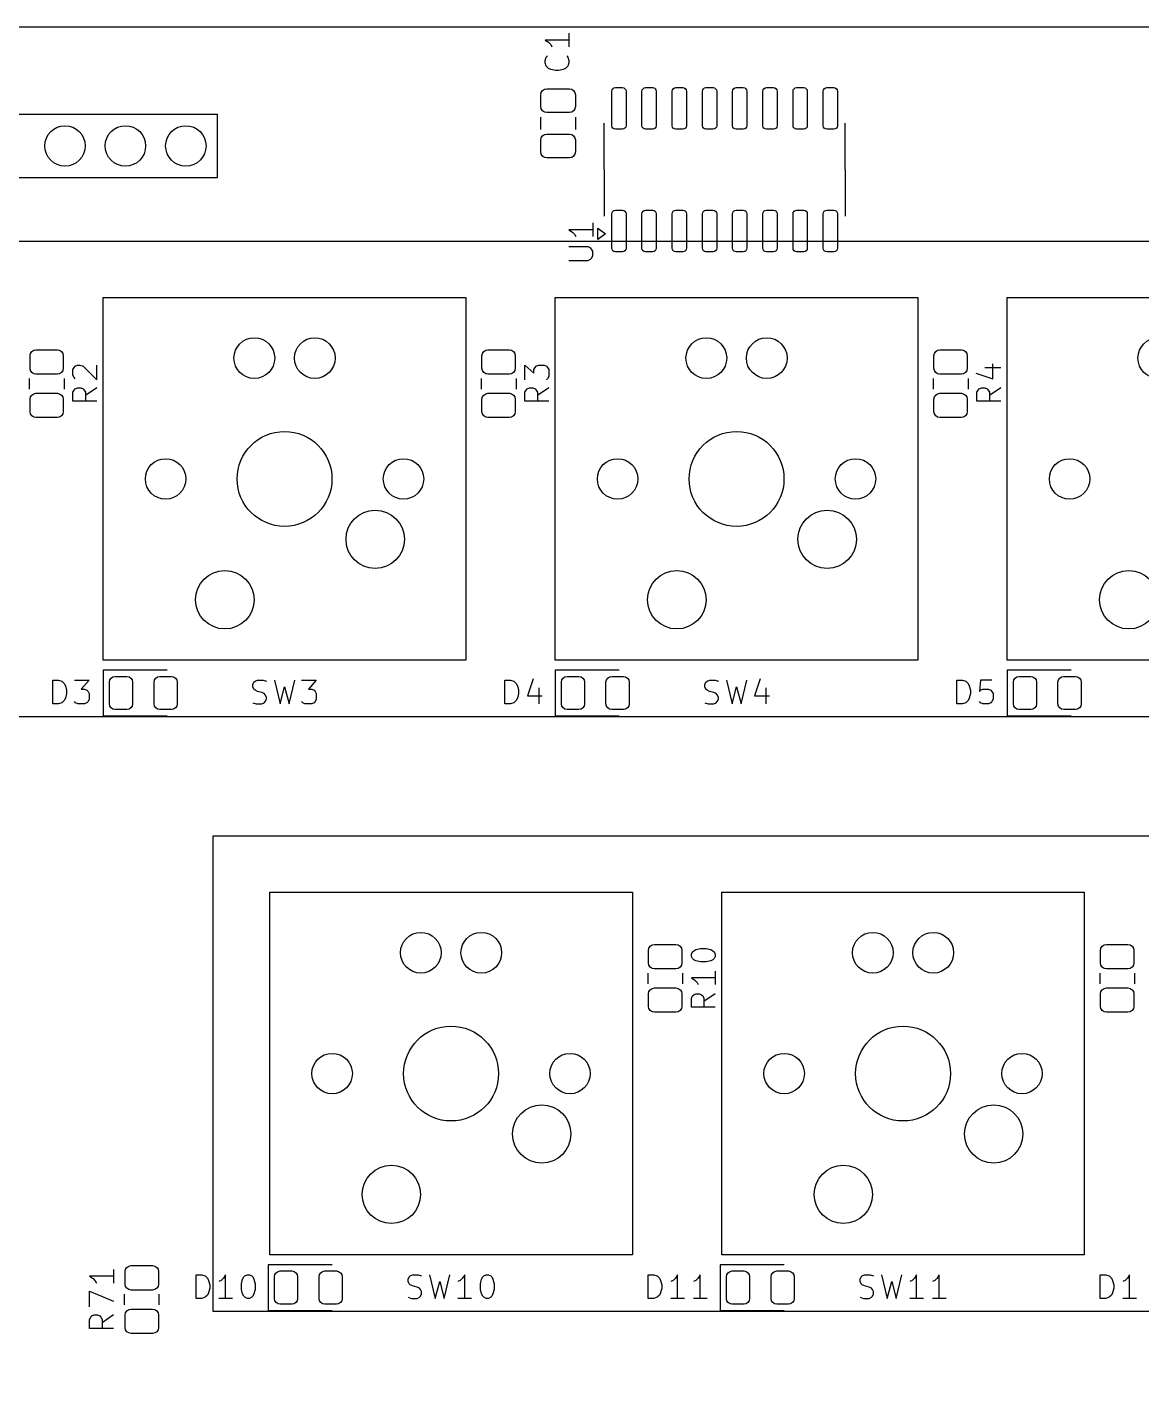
# Model space of a CAD drawing. Header units: millimetres. Extents: x 0 to 485, y -84 to 360.
# Drawn here: x 329.2 to 376, y 195.3 to 252 of the extents above; entities that cross this region are included whole.
import ezdxf

# ---------------------------------------------------------------- set-up
doc = ezdxf.new("R2010")
doc.units = ezdxf.units.MM
doc.layers.get('0').update_dxf_attribs({"lineweight": 25})
doc.layers.add('Import', color=16, linetype='Continuous', lineweight=25, true_color=0x800000)

msp = doc.modelspace()

# ---------------------------------------------------------------- linework, layer by layer
for p, q in [((292, 243), (464, 243)), ((464, 223), (292, 223)), ((337, 198), (337, 218)), ((337, 218), (395, 218)), ((395, 198), (337, 198))]:
    msp.add_line(p, q)
at = {"layer": 'Import', "flags": 128}
for points in [[(280, 252), (468, 252), (468, 18), (280, 18), (280, 252)], [(351.9548, 251.45), (350.9548, 251.45)], [(350.9548, 251.45), (351.0977, 251.3548)], [(351.0977, 251.3548), (351.1929, 251.2595)], [(351.1929, 251.2595), (351.2405, 251.1643)], [(351.9548, 251.7357), (351.9548, 251.1643)], [(350.9548, 250.5929), (351.0024, 250.7357)], [(351.0024, 250.7357), (351.0501, 250.7833)], [(351.8596, 250.7833), (351.9072, 250.7357)], [(351.9072, 250.7357), (351.9548, 250.5929)], [(350.9548, 250.4976), (350.9548, 250.5929)], [(351.0024, 250.3548), (350.9548, 250.4976)], [(351.0977, 250.2595), (351.0024, 250.3548)], [(351.1929, 250.2119), (351.0977, 250.2595)], [(351.3834, 250.1643), (351.1929, 250.2119)], [(351.5262, 250.1643), (351.3834, 250.1643)], [(351.7167, 250.2119), (351.5262, 250.1643)], [(351.812, 250.2595), (351.7167, 250.2119)], [(351.9072, 250.3548), (351.812, 250.2595)], [(351.9548, 250.4976), (351.9072, 250.3548)], [(351.9548, 250.5929), (351.9548, 250.4976)], [(351.975, 249.4), (352.0707, 249.381), (352.1518, 249.3268), (352.206, 249.2457), (352.225, 249.15), (352.225, 248.65), (352.206, 248.5543), (352.1518, 248.4732), (352.0707, 248.419), (351.975, 248.4), (351.025, 248.4), (350.9293, 248.419), (350.8482, 248.4732), (350.794, 248.5543), (350.775, 248.65), (350.775, 249.15), (350.794, 249.2457), (350.8482, 249.3268), (350.9293, 249.381), (351.025, 249.4), (351.975, 249.4)], [(353.905, 247.7), (353.8476, 247.7114), (353.7989, 247.7439), (353.7664, 247.7926), (353.755, 247.85), (353.755, 249.3), (353.7664, 249.3574), (353.7989, 249.4061), (353.8476, 249.4386), (353.905, 249.45), (354.205, 249.45), (354.2624, 249.4386), (354.3111, 249.4061), (354.3436, 249.3574), (354.355, 249.3), (354.355, 247.85), (354.3436, 247.7926), (354.3111, 247.7439), (354.2624, 247.7114), (354.205, 247.7), (353.905, 247.7)], [(355.175, 247.7), (355.1176, 247.7114), (355.0689, 247.7439), (355.0364, 247.7926), (355.025, 247.85), (355.025, 249.3), (355.0364, 249.3574), (355.0689, 249.4061), (355.1176, 249.4386), (355.175, 249.45), (355.475, 249.45), (355.5324, 249.4386), (355.5811, 249.4061), (355.6136, 249.3574), (355.625, 249.3), (355.625, 247.85), (355.6136, 247.7926), (355.5811, 247.7439), (355.5324, 247.7114), (355.475, 247.7), (355.175, 247.7)], [(356.445, 247.7), (356.3876, 247.7114), (356.3389, 247.7439), (356.3064, 247.7926), (356.295, 247.85), (356.295, 249.3), (356.3064, 249.3574), (356.3389, 249.4061), (356.3876, 249.4386), (356.445, 249.45), (356.745, 249.45), (356.8024, 249.4386), (356.8511, 249.4061), (356.8836, 249.3574), (356.895, 249.3), (356.895, 247.85), (356.8836, 247.7926), (356.8511, 247.7439), (356.8024, 247.7114), (356.745, 247.7), (356.445, 247.7)], [(357.715, 247.7), (357.6576, 247.7114), (357.6089, 247.7439), (357.5764, 247.7926), (357.565, 247.85), (357.565, 249.3), (357.5764, 249.3574), (357.6089, 249.4061), (357.6576, 249.4386), (357.715, 249.45), (358.015, 249.45), (358.0724, 249.4386), (358.1211, 249.4061), (358.1536, 249.3574), (358.165, 249.3), (358.165, 247.85), (358.1536, 247.7926), (358.1211, 247.7439), (358.0724, 247.7114), (358.015, 247.7), (357.715, 247.7)], [(358.985, 247.7), (358.9276, 247.7114), (358.8789, 247.7439), (358.8464, 247.7926), (358.835, 247.85), (358.835, 249.3), (358.8464, 249.3574), (358.8789, 249.4061), (358.9276, 249.4386), (358.985, 249.45), (359.285, 249.45), (359.3424, 249.4386), (359.3911, 249.4061), (359.4236, 249.3574), (359.435, 249.3), (359.435, 247.85), (359.4236, 247.7926), (359.3911, 247.7439), (359.3424, 247.7114), (359.285, 247.7), (358.985, 247.7)], [(360.255, 247.7), (360.1976, 247.7114), (360.1489, 247.7439), (360.1164, 247.7926), (360.105, 247.85), (360.105, 249.3), (360.1164, 249.3574), (360.1489, 249.4061), (360.1976, 249.4386), (360.255, 249.45), (360.555, 249.45), (360.6124, 249.4386), (360.6611, 249.4061), (360.6936, 249.3574), (360.705, 249.3), (360.705, 247.85), (360.6936, 247.7926), (360.6611, 247.7439), (360.6124, 247.7114), (360.555, 247.7), (360.255, 247.7)], [(361.525, 247.7), (361.4676, 247.7114), (361.4189, 247.7439), (361.3864, 247.7926), (361.375, 247.85), (361.375, 249.3), (361.3864, 249.3574), (361.4189, 249.4061), (361.4676, 249.4386), (361.525, 249.45), (361.825, 249.45), (361.8824, 249.4386), (361.9311, 249.4061), (361.9636, 249.3574), (361.975, 249.3), (361.975, 247.85), (361.9636, 247.7926), (361.9311, 247.7439), (361.8824, 247.7114), (361.825, 247.7), (361.525, 247.7)], [(362.795, 247.7), (362.7376, 247.7114), (362.6889, 247.7439), (362.6564, 247.7926), (362.645, 247.85), (362.645, 249.3), (362.6564, 249.3574), (362.6889, 249.4061), (362.7376, 249.4386), (362.795, 249.45), (363.095, 249.45), (363.1524, 249.4386), (363.2011, 249.4061), (363.2336, 249.3574), (363.245, 249.3), (363.245, 247.85), (363.2336, 247.7926), (363.2011, 247.7439), (363.1524, 247.7114), (363.095, 247.7), (362.795, 247.7)], [(324.42, 248.33), (337.18, 248.33)], [(337.18, 245.67), (337.18, 248.33)], [(350.765, 248.2113), (350.765, 247.6888)], [(352.235, 248.2113), (352.235, 247.6888)], [(353.44, 246), (353.44, 247.95)], [(363.56, 246), (363.56, 247.95)], [(351.975, 247.5), (352.0707, 247.481), (352.1518, 247.4268), (352.206, 247.3457), (352.225, 247.25), (352.225, 246.75), (352.206, 246.6543), (352.1518, 246.5732), (352.0707, 246.519), (351.975, 246.5), (351.025, 246.5), (350.9293, 246.519), (350.8482, 246.5732), (350.794, 246.6543), (350.775, 246.75), (350.775, 247.25), (350.794, 247.3457), (350.8482, 247.4268), (350.9293, 247.481), (351.025, 247.5), (351.975, 247.5)], [(324.42, 245.67), (337.18, 245.67)], [(353.44, 246), (353.44, 244.05)], [(363.56, 246), (363.56, 244.05)], [(353.905, 242.55), (353.8476, 242.5614), (353.7989, 242.5939), (353.7664, 242.6426), (353.755, 242.7), (353.755, 244.15), (353.7664, 244.2074), (353.7989, 244.2561), (353.8476, 244.2886), (353.905, 244.3), (354.205, 244.3), (354.2624, 244.2886), (354.3111, 244.2561), (354.3436, 244.2074), (354.355, 244.15), (354.355, 242.7), (354.3436, 242.6426), (354.3111, 242.5939), (354.2624, 242.5614), (354.205, 242.55), (353.905, 242.55)], [(355.175, 242.55), (355.1176, 242.5614), (355.0689, 242.5939), (355.0364, 242.6426), (355.025, 242.7), (355.025, 244.15), (355.0364, 244.2074), (355.0689, 244.2561), (355.1176, 244.2886), (355.175, 244.3), (355.475, 244.3), (355.5324, 244.2886), (355.5811, 244.2561), (355.6136, 244.2074), (355.625, 244.15), (355.625, 242.7), (355.6136, 242.6426), (355.5811, 242.5939), (355.5324, 242.5614), (355.475, 242.55), (355.175, 242.55)], [(356.445, 242.55), (356.3876, 242.5614), (356.3389, 242.5939), (356.3064, 242.6426), (356.295, 242.7), (356.295, 244.15), (356.3064, 244.2074), (356.3389, 244.2561), (356.3876, 244.2886), (356.445, 244.3), (356.745, 244.3), (356.8024, 244.2886), (356.8511, 244.2561), (356.8836, 244.2074), (356.895, 244.15), (356.895, 242.7), (356.8836, 242.6426), (356.8511, 242.5939), (356.8024, 242.5614), (356.745, 242.55), (356.445, 242.55)], [(357.715, 242.55), (357.6576, 242.5614), (357.6089, 242.5939), (357.5764, 242.6426), (357.565, 242.7), (357.565, 244.15), (357.5764, 244.2074), (357.6089, 244.2561), (357.6576, 244.2886), (357.715, 244.3), (358.015, 244.3), (358.0724, 244.2886), (358.1211, 244.2561), (358.1536, 244.2074), (358.165, 244.15), (358.165, 242.7), (358.1536, 242.6426), (358.1211, 242.5939), (358.0724, 242.5614), (358.015, 242.55), (357.715, 242.55)], [(358.985, 242.55), (358.9276, 242.5614), (358.8789, 242.5939), (358.8464, 242.6426), (358.835, 242.7), (358.835, 244.15), (358.8464, 244.2074), (358.8789, 244.2561), (358.9276, 244.2886), (358.985, 244.3), (359.285, 244.3), (359.3424, 244.2886), (359.3911, 244.2561), (359.4236, 244.2074), (359.435, 244.15), (359.435, 242.7), (359.4236, 242.6426), (359.3911, 242.5939), (359.3424, 242.5614), (359.285, 242.55), (358.985, 242.55)], [(360.255, 242.55), (360.1976, 242.5614), (360.1489, 242.5939), (360.1164, 242.6426), (360.105, 242.7), (360.105, 244.15), (360.1164, 244.2074), (360.1489, 244.2561), (360.1976, 244.2886), (360.255, 244.3), (360.555, 244.3), (360.6124, 244.2886), (360.6611, 244.2561), (360.6936, 244.2074), (360.705, 244.15), (360.705, 242.7), (360.6936, 242.6426), (360.6611, 242.5939), (360.6124, 242.5614), (360.555, 242.55), (360.255, 242.55)], [(361.525, 242.55), (361.4676, 242.5614), (361.4189, 242.5939), (361.3864, 242.6426), (361.375, 242.7), (361.375, 244.15), (361.3864, 244.2074), (361.4189, 244.2561), (361.4676, 244.2886), (361.525, 244.3), (361.825, 244.3), (361.8824, 244.2886), (361.9311, 244.2561), (361.9636, 244.2074), (361.975, 244.15), (361.975, 242.7), (361.9636, 242.6426), (361.9311, 242.5939), (361.8824, 242.5614), (361.825, 242.55), (361.525, 242.55)], [(362.795, 242.55), (362.7376, 242.5614), (362.6889, 242.5939), (362.6564, 242.6426), (362.645, 242.7), (362.645, 244.15), (362.6564, 244.2074), (362.6889, 244.2561), (362.7376, 244.2886), (362.795, 244.3), (363.095, 244.3), (363.1524, 244.2886), (363.2011, 244.2561), (363.2336, 244.2074), (363.245, 244.15), (363.245, 242.7), (363.2336, 242.6426), (363.2011, 242.5939), (363.1524, 242.5614), (363.095, 242.55), (362.795, 242.55)], [(352.9548, 243.4738), (351.9548, 243.4738)], [(351.9548, 243.4738), (352.0977, 243.3786)], [(352.0977, 243.3786), (352.1929, 243.2833)], [(352.9548, 243.7595), (352.9548, 243.1881)], [(353.495, 243.3), (353.165, 243.06), (353.165, 243.54), (353.495, 243.3)], [(352.7643, 242.7595), (351.9548, 242.7595)], [(352.1929, 243.2833), (352.2405, 243.1881)], [(352.8596, 242.7119), (352.7643, 242.7595)], [(351.9548, 242.1881), (352.7643, 242.1881)], [(352.7643, 242.1881), (352.8596, 242.2357)], [(352.9072, 242.6643), (352.8596, 242.7119)], [(352.8596, 242.2357), (352.9072, 242.2833)], [(352.9548, 242.5691), (352.9072, 242.6643)], [(352.9072, 242.2833), (352.9548, 242.3786)], [(352.9548, 242.3786), (352.9548, 242.5691)], [(332.38, 240.62), (347.62, 240.62)], [(332.38, 225.38), (332.38, 240.62)], [(347.62, 240.62), (347.62, 225.38)], [(351.38, 240.62), (366.62, 240.62)], [(351.38, 225.38), (351.38, 240.62)], [(366.62, 240.62), (366.62, 225.38)], [(370.38, 240.62), (385.62, 240.62)], [(370.38, 225.38), (370.38, 240.62)], [(330.45, 238.425), (330.5457, 238.406), (330.6268, 238.3518), (330.681, 238.2707), (330.7, 238.175), (330.7, 237.65), (330.681, 237.5543), (330.6268, 237.4732), (330.5457, 237.419), (330.45, 237.4), (329.55, 237.4), (329.4543, 237.419), (329.3732, 237.4732), (329.319, 237.5543), (329.3, 237.65), (329.3, 238.175), (329.319, 238.2707), (329.3732, 238.3518), (329.4543, 238.406), (329.55, 238.425), (330.45, 238.425)], [(349.45, 238.425), (349.5457, 238.406), (349.6268, 238.3518), (349.681, 238.2707), (349.7, 238.175), (349.7, 237.65), (349.681, 237.5543), (349.6268, 237.4732), (349.5457, 237.419), (349.45, 237.4), (348.55, 237.4), (348.4543, 237.419), (348.3732, 237.4732), (348.319, 237.5543), (348.3, 237.65), (348.3, 238.175), (348.319, 238.2707), (348.3732, 238.3518), (348.4543, 238.406), (348.55, 238.425), (349.45, 238.425)], [(368.45, 238.425), (368.5457, 238.406), (368.6268, 238.3518), (368.681, 238.2707), (368.7, 238.175), (368.7, 237.65), (368.681, 237.5543), (368.6268, 237.4732), (368.5457, 237.419), (368.45, 237.4), (367.55, 237.4), (367.4543, 237.419), (367.3732, 237.4732), (367.319, 237.5543), (367.3, 237.65), (367.3, 238.175), (367.319, 238.2707), (367.3732, 238.3518), (367.4543, 238.406), (367.55, 238.425), (368.45, 238.425)], [(331.1048, 237.5952), (331.1524, 237.6905)], [(331.1524, 237.6905), (331.2001, 237.7381)], [(331.2001, 237.7381), (331.2953, 237.7857)], [(331.2953, 237.7857), (331.3905, 237.7857)], [(331.3905, 237.7857), (331.5334, 237.7381)], [(331.5334, 237.7381), (332.1048, 237.1667)], [(332.1048, 237.1667), (332.1048, 237.7857)], [(350.1048, 237.1667), (350.1048, 237.7857)], [(350.1048, 237.7857), (350.4858, 237.4524)], [(350.4858, 237.5952), (350.5334, 237.6905)], [(350.5334, 237.6905), (350.581, 237.7381)], [(350.581, 237.7381), (350.6762, 237.7857)], [(350.6762, 237.7857), (350.9143, 237.7857)], [(350.9143, 237.7857), (351.0096, 237.7381)], [(351.0096, 237.7381), (351.0572, 237.6905)], [(351.0572, 237.6905), (351.1048, 237.5952)], [(369.4382, 237.6905), (370.1048, 237.6905)], [(369.7715, 237.2143), (369.7715, 237.8333)], [(329.265, 237.2271), (329.265, 236.7729)], [(330.735, 237.2271), (330.735, 236.7729)], [(331.1048, 237.3572), (331.1048, 237.5952)], [(331.1524, 237.2619), (331.1048, 237.3572)], [(331.2001, 237.2143), (331.1524, 237.2619)], [(348.265, 237.2271), (348.265, 236.7729)], [(349.735, 237.2271), (349.735, 236.7729)], [(350.4858, 237.4524), (350.4858, 237.5952)], [(351.0572, 237.2143), (351.0096, 237.1667)], [(351.1048, 237.3095), (351.0572, 237.2143)], [(351.1048, 237.5952), (351.1048, 237.3095)], [(367.265, 237.2271), (367.265, 236.7729)], [(368.735, 237.2271), (368.735, 236.7729)], [(369.0572, 237.4524), (369.7715, 237.2143)], [(330.45, 236.6), (330.5457, 236.581), (330.6268, 236.5268), (330.681, 236.4457), (330.7, 236.35), (330.7, 235.825), (330.681, 235.7293), (330.6268, 235.6482), (330.5457, 235.594), (330.45, 235.575), (329.55, 235.575), (329.4543, 235.594), (329.3732, 235.6482), (329.319, 235.7293), (329.3, 235.825), (329.3, 236.35), (329.319, 236.4457), (329.3732, 236.5268), (329.4543, 236.581), (329.55, 236.6), (330.45, 236.6)], [(331.1048, 236.6429), (331.1524, 236.7381)], [(331.1048, 236.2619), (331.1048, 236.6429)], [(331.1524, 236.7381), (331.2001, 236.7857)], [(331.2001, 236.7857), (331.2953, 236.8333)], [(331.2953, 236.8333), (331.4382, 236.8333)], [(331.4382, 236.8333), (331.5334, 236.7857)], [(331.5334, 236.7857), (331.581, 236.7381)], [(331.581, 236.7381), (331.6286, 236.6429)], [(332.1048, 236.8333), (331.6286, 236.5)], [(331.6286, 236.6429), (331.6286, 236.2619)], [(349.45, 236.6), (349.5457, 236.581), (349.6268, 236.5268), (349.681, 236.4457), (349.7, 236.35), (349.7, 235.825), (349.681, 235.7293), (349.6268, 235.6482), (349.5457, 235.594), (349.45, 235.575), (348.55, 235.575), (348.4543, 235.594), (348.3732, 235.6482), (348.319, 235.7293), (348.3, 235.825), (348.3, 236.35), (348.319, 236.4457), (348.3732, 236.5268), (348.4543, 236.581), (348.55, 236.6), (349.45, 236.6)], [(350.1048, 236.6429), (350.1524, 236.7381)], [(350.1048, 236.2619), (350.1048, 236.6429)], [(350.1524, 236.7381), (350.2001, 236.7857)], [(350.2001, 236.7857), (350.2953, 236.8333)], [(350.2953, 236.8333), (350.4382, 236.8333)], [(350.4382, 236.8333), (350.5334, 236.7857)], [(350.5334, 236.7857), (350.581, 236.7381)], [(350.581, 236.7381), (350.6286, 236.6429)], [(351.1048, 236.8333), (350.6286, 236.5)], [(350.6286, 236.6429), (350.6286, 236.2619)], [(368.45, 236.6), (368.5457, 236.581), (368.6268, 236.5268), (368.681, 236.4457), (368.7, 236.35), (368.7, 235.825), (368.681, 235.7293), (368.6268, 235.6482), (368.5457, 235.594), (368.45, 235.575), (367.55, 235.575), (367.4543, 235.594), (367.3732, 235.6482), (367.319, 235.7293), (367.3, 235.825), (367.3, 236.35), (367.319, 236.4457), (367.3732, 236.5268), (367.4543, 236.581), (367.55, 236.6), (368.45, 236.6)], [(369.1048, 236.6429), (369.1524, 236.7381)], [(369.1048, 236.2619), (369.1048, 236.6429)], [(369.1524, 236.7381), (369.2001, 236.7857)], [(369.2001, 236.7857), (369.2953, 236.8333)], [(369.2953, 236.8333), (369.4382, 236.8333)], [(369.4382, 236.8333), (369.5334, 236.7857)], [(369.5334, 236.7857), (369.581, 236.7381)], [(369.581, 236.7381), (369.6286, 236.6429)], [(370.1048, 236.8333), (369.6286, 236.5)], [(369.6286, 236.6429), (369.6286, 236.2619)], [(332.1048, 236.2619), (331.1048, 236.2619)], [(351.1048, 236.2619), (350.1048, 236.2619)], [(370.1048, 236.2619), (369.1048, 236.2619)], [(347.62, 225.38), (332.38, 225.38)], [(366.62, 225.38), (351.38, 225.38)], [(385.62, 225.38), (370.38, 225.38)], [(332.3775, 224.96), (332.3775, 223.04)], [(335.0625, 224.96), (332.3775, 224.96)], [(332.6375, 224.4563), (332.6561, 224.5495), (332.7089, 224.6286), (332.788, 224.6815), (332.8812, 224.7), (333.3687, 224.7), (333.462, 224.6815), (333.5411, 224.6286), (333.5939, 224.5495), (333.6125, 224.4563), (333.6125, 223.5438), (333.5939, 223.4505), (333.5411, 223.3714), (333.462, 223.3186), (333.3687, 223.3), (332.8812, 223.3), (332.788, 223.3186), (332.7089, 223.3714), (332.6561, 223.4505), (332.6375, 223.5438), (332.6375, 224.4563)], [(334.5125, 224.4563), (334.5311, 224.5495), (334.5839, 224.6286), (334.663, 224.6815), (334.7562, 224.7), (335.2437, 224.7), (335.337, 224.6815), (335.4161, 224.6286), (335.4689, 224.5495), (335.4875, 224.4563), (335.4875, 223.5438), (335.4689, 223.4505), (335.4161, 223.3714), (335.337, 223.3186), (335.2437, 223.3), (334.7562, 223.3), (334.663, 223.3186), (334.5839, 223.3714), (334.5311, 223.4505), (334.5125, 223.5438), (334.5125, 224.4563)], [(351.3775, 224.96), (351.3775, 223.04)], [(354.0625, 224.96), (351.3775, 224.96)], [(351.6375, 224.4563), (351.6561, 224.5495), (351.7089, 224.6286), (351.788, 224.6815), (351.8812, 224.7), (352.3687, 224.7), (352.462, 224.6815), (352.5411, 224.6286), (352.5939, 224.5495), (352.6125, 224.4563), (352.6125, 223.5438), (352.5939, 223.4505), (352.5411, 223.3714), (352.462, 223.3186), (352.3687, 223.3), (351.8812, 223.3), (351.788, 223.3186), (351.7089, 223.3714), (351.6561, 223.4505), (351.6375, 223.5438), (351.6375, 224.4563)], [(353.5125, 224.4563), (353.5311, 224.5495), (353.5839, 224.6286), (353.663, 224.6815), (353.7562, 224.7), (354.2437, 224.7), (354.337, 224.6815), (354.4161, 224.6286), (354.4689, 224.5495), (354.4875, 224.4563), (354.4875, 223.5438), (354.4689, 223.4505), (354.4161, 223.3714), (354.337, 223.3186), (354.2437, 223.3), (353.7562, 223.3), (353.663, 223.3186), (353.5839, 223.3714), (353.5311, 223.4505), (353.5125, 223.5438), (353.5125, 224.4563)], [(370.3775, 224.96), (370.3775, 223.04)], [(373.0625, 224.96), (370.3775, 224.96)], [(370.6375, 224.4563), (370.6561, 224.5495), (370.7089, 224.6286), (370.788, 224.6815), (370.8812, 224.7), (371.3687, 224.7), (371.462, 224.6815), (371.5411, 224.6286), (371.5939, 224.5495), (371.6125, 224.4563), (371.6125, 223.5438), (371.5939, 223.4505), (371.5411, 223.3714), (371.462, 223.3186), (371.3687, 223.3), (370.8812, 223.3), (370.788, 223.3186), (370.7089, 223.3714), (370.6561, 223.4505), (370.6375, 223.5438), (370.6375, 224.4563)], [(372.5125, 224.4563), (372.5311, 224.5495), (372.5839, 224.6286), (372.663, 224.6815), (372.7562, 224.7), (373.2437, 224.7), (373.337, 224.6815), (373.4161, 224.6286), (373.4689, 224.5495), (373.4875, 224.4563), (373.4875, 223.5438), (373.4689, 223.4505), (373.4161, 223.3714), (373.337, 223.3186), (373.2437, 223.3), (372.7562, 223.3), (372.663, 223.3186), (372.5839, 223.3714), (372.5311, 223.4505), (372.5125, 223.5438), (372.5125, 224.4563)], [(330.2619, 223.5452), (330.2619, 224.5452)], [(330.2619, 224.5452), (330.5, 224.5452)], [(330.5, 224.5452), (330.6429, 224.4976)], [(330.6429, 224.4976), (330.7381, 224.4023)], [(330.7381, 224.4023), (330.7857, 224.3071)], [(330.7857, 224.3071), (330.8333, 224.1166)], [(330.8333, 224.1166), (330.8333, 223.9738)], [(331.1667, 224.5452), (331.7857, 224.5452)], [(331.7857, 224.5452), (331.4524, 224.1642)], [(331.4524, 224.1642), (331.5952, 224.1642)], [(331.5952, 224.1642), (331.6905, 224.1166)], [(331.6905, 224.1166), (331.7381, 224.069)], [(331.7381, 224.069), (331.7857, 223.9738)], [(338.6667, 224.3547), (338.7143, 224.45)], [(338.6667, 224.2595), (338.6667, 224.3547)], [(338.7143, 224.1642), (338.6667, 224.2595)], [(338.7143, 224.45), (338.7619, 224.4976)], [(338.7619, 224.1166), (338.7143, 224.1642)], [(338.7619, 224.4976), (338.8571, 224.5452)], [(338.8571, 224.069), (338.7619, 224.1166)], [(338.8571, 224.5452), (339.0952, 224.5452)], [(339.0476, 224.0214), (338.8571, 224.069)], [(339.0952, 224.5452), (339.2381, 224.4976)], [(339.5714, 224.5452), (339.8095, 223.5452)], [(339.8095, 223.5452), (340, 224.2595)], [(340, 224.2595), (340.1905, 223.5452)], [(340.1905, 223.5452), (340.4286, 224.5452)], [(340.7143, 224.5452), (341.3333, 224.5452)], [(341.3333, 224.5452), (341, 224.1642)], [(341, 224.1642), (341.1429, 224.1642)], [(341.1429, 224.1642), (341.2381, 224.1166)], [(341.2381, 224.1166), (341.2857, 224.069)], [(341.2857, 224.069), (341.3333, 223.9738)], [(349.2619, 223.5452), (349.2619, 224.5452)], [(349.2619, 224.5452), (349.5, 224.5452)], [(349.5, 224.5452), (349.6429, 224.4976)], [(349.6429, 224.4976), (349.7381, 224.4023)], [(349.7381, 224.4023), (349.7857, 224.3071)], [(349.7857, 224.3071), (349.8333, 224.1166)], [(349.8333, 224.1166), (349.8333, 223.9738)], [(350.4524, 224.5928), (350.2143, 223.8785)], [(350.6905, 224.2119), (350.6905, 223.5452)], [(357.6667, 224.3547), (357.7143, 224.45)], [(357.6667, 224.2595), (357.6667, 224.3547)], [(357.7143, 224.1642), (357.6667, 224.2595)], [(357.7143, 224.45), (357.7619, 224.4976)], [(357.7619, 224.1166), (357.7143, 224.1642)], [(357.7619, 224.4976), (357.8571, 224.5452)], [(357.8571, 224.069), (357.7619, 224.1166)], [(357.8571, 224.5452), (358.0952, 224.5452)], [(358.0476, 224.0214), (357.8571, 224.069)], [(358.0952, 224.5452), (358.2381, 224.4976)], [(358.5714, 224.5452), (358.8095, 223.5452)], [(358.8095, 223.5452), (359, 224.2595)], [(359, 224.2595), (359.1905, 223.5452)], [(359.1905, 223.5452), (359.4286, 224.5452)], [(360, 224.5928), (359.7619, 223.8785)], [(360.2381, 224.2119), (360.2381, 223.5452)], [(368.2619, 223.5452), (368.2619, 224.5452)], [(368.2619, 224.5452), (368.5, 224.5452)], [(368.5, 224.5452), (368.6429, 224.4976)], [(368.6429, 224.4976), (368.7381, 224.4023)], [(368.7381, 224.4023), (368.7857, 224.3071)], [(368.7857, 224.3071), (368.8333, 224.1166)], [(368.8333, 224.1166), (368.8333, 223.9738)], [(369.2619, 224.5452), (369.2143, 224.069)], [(369.2143, 224.069), (369.2619, 224.1166)], [(369.7381, 224.5452), (369.2619, 224.5452)], [(369.2619, 224.1166), (369.3571, 224.1642)], [(369.3571, 224.1642), (369.5952, 224.1642)], [(369.5952, 224.1642), (369.6905, 224.1166)], [(369.6905, 224.1166), (369.7381, 224.069)], [(369.7381, 224.069), (369.7857, 223.9738)], [(330.5, 223.5452), (330.2619, 223.5452)], [(330.6429, 223.5928), (330.5, 223.5452)], [(330.7381, 223.688), (330.6429, 223.5928)], [(330.7857, 223.7833), (330.7381, 223.688)], [(330.8333, 223.9738), (330.7857, 223.7833)], [(331.2143, 223.5928), (331.1667, 223.6404)], [(331.3095, 223.5452), (331.2143, 223.5928)], [(331.5952, 223.5452), (331.3095, 223.5452)], [(331.6905, 223.5928), (331.5952, 223.5452)], [(331.7381, 223.6404), (331.6905, 223.5928)], [(331.7857, 223.7357), (331.7381, 223.6404)], [(331.7857, 223.9738), (331.7857, 223.7357)], [(338.6667, 223.5928), (338.8095, 223.5452)], [(338.8095, 223.5452), (339.0476, 223.5452)], [(339.1429, 223.9738), (339.0476, 224.0214)], [(339.0476, 223.5452), (339.1429, 223.5928)], [(339.1905, 223.9261), (339.1429, 223.9738)], [(339.1429, 223.5928), (339.1905, 223.6404)], [(339.2381, 223.8309), (339.1905, 223.9261)], [(339.1905, 223.6404), (339.2381, 223.7357)], [(339.2381, 223.7357), (339.2381, 223.8309)], [(340.7619, 223.5928), (340.7143, 223.6404)], [(340.8571, 223.5452), (340.7619, 223.5928)], [(341.1429, 223.5452), (340.8571, 223.5452)], [(341.2381, 223.5928), (341.1429, 223.5452)], [(341.2857, 223.6404), (341.2381, 223.5928)], [(341.3333, 223.7357), (341.2857, 223.6404)], [(341.3333, 223.9738), (341.3333, 223.7357)], [(349.5, 223.5452), (349.2619, 223.5452)], [(349.6429, 223.5928), (349.5, 223.5452)], [(349.7381, 223.688), (349.6429, 223.5928)], [(349.7857, 223.7833), (349.7381, 223.688)], [(349.8333, 223.9738), (349.7857, 223.7833)], [(350.2143, 223.8785), (350.8333, 223.8785)], [(357.6667, 223.5928), (357.8095, 223.5452)], [(357.8095, 223.5452), (358.0476, 223.5452)], [(358.1429, 223.9738), (358.0476, 224.0214)], [(358.0476, 223.5452), (358.1429, 223.5928)], [(358.1905, 223.9261), (358.1429, 223.9738)], [(358.1429, 223.5928), (358.1905, 223.6404)], [(358.2381, 223.8309), (358.1905, 223.9261)], [(358.1905, 223.6404), (358.2381, 223.7357)], [(358.2381, 223.7357), (358.2381, 223.8309)], [(359.7619, 223.8785), (360.381, 223.8785)], [(368.5, 223.5452), (368.2619, 223.5452)], [(368.6429, 223.5928), (368.5, 223.5452)], [(368.7381, 223.688), (368.6429, 223.5928)], [(368.7857, 223.7833), (368.7381, 223.688)], [(368.8333, 223.9738), (368.7857, 223.7833)], [(369.2619, 223.5928), (369.2143, 223.6404)], [(369.3571, 223.5452), (369.2619, 223.5928)], [(369.5952, 223.5452), (369.3571, 223.5452)], [(369.6905, 223.5928), (369.5952, 223.5452)], [(369.7381, 223.6404), (369.6905, 223.5928)], [(369.7857, 223.7357), (369.7381, 223.6404)], [(369.7857, 223.9738), (369.7857, 223.7357)], [(332.3775, 223.04), (335.0625, 223.04)], [(351.3775, 223.04), (354.0625, 223.04)], [(370.3775, 223.04), (373.0625, 223.04)], [(339.38, 215.62), (354.62, 215.62)], [(339.38, 200.38), (339.38, 215.62)], [(354.62, 215.62), (354.62, 200.38)], [(358.38, 215.62), (373.62, 215.62)], [(358.38, 200.38), (358.38, 215.62)], [(373.62, 215.62), (373.62, 200.38)], [(356.45, 213.425), (356.5457, 213.406), (356.6268, 213.3518), (356.681, 213.2707), (356.7, 213.175), (356.7, 212.65), (356.681, 212.5543), (356.6268, 212.4732), (356.5457, 212.419), (356.45, 212.4), (355.55, 212.4), (355.4543, 212.419), (355.3732, 212.4732), (355.319, 212.5543), (355.3, 212.65), (355.3, 213.175), (355.319, 213.2707), (355.3732, 213.3518), (355.4543, 213.406), (355.55, 213.425), (356.45, 213.425)], [(357.2953, 213.2143), (357.4858, 213.2619)], [(357.4858, 213.2619), (357.7239, 213.2619)], [(357.7239, 213.2619), (357.9143, 213.2143)], [(375.45, 213.425), (375.5457, 213.406), (375.6268, 213.3518), (375.681, 213.2707), (375.7, 213.175), (375.7, 212.65), (375.681, 212.5543), (375.6268, 212.4732), (375.5457, 212.419), (375.45, 212.4), (374.55, 212.4), (374.4543, 212.419), (374.3732, 212.4732), (374.319, 212.5543), (374.3, 212.65), (374.3, 213.175), (374.319, 213.2707), (374.3732, 213.3518), (374.4543, 213.406), (374.55, 213.425), (375.45, 213.425)], [(357.1048, 213.0238), (357.1524, 213.1191)], [(357.1048, 212.9286), (357.1048, 213.0238)], [(357.1524, 212.8333), (357.1048, 212.9286)], [(357.1524, 213.1191), (357.2001, 213.1667)], [(357.2001, 212.7857), (357.1524, 212.8333)], [(357.2001, 213.1667), (357.2953, 213.2143)], [(357.2953, 212.7381), (357.2001, 212.7857)], [(357.4858, 212.6905), (357.2953, 212.7381)], [(357.7239, 212.6905), (357.4858, 212.6905)], [(357.9143, 212.7381), (357.7239, 212.6905)], [(357.9143, 213.2143), (358.0096, 213.1667)], [(358.0096, 212.7857), (357.9143, 212.7381)], [(358.0096, 213.1667), (358.0572, 213.1191)], [(358.0572, 212.8333), (358.0096, 212.7857)], [(358.0572, 213.1191), (358.1048, 213.0238)], [(358.1048, 212.9286), (358.0572, 212.8333)], [(358.1048, 213.0238), (358.1048, 212.9286)], [(355.265, 212.2271), (355.265, 211.7729)], [(356.735, 212.2271), (356.735, 211.7729)], [(358.1048, 212.3095), (358.1048, 211.7381)], [(374.265, 212.2271), (374.265, 211.7729)], [(375.735, 212.2271), (375.735, 211.7729)], [(356.45, 211.6), (356.5457, 211.581), (356.6268, 211.5268), (356.681, 211.4457), (356.7, 211.35), (356.7, 210.825), (356.681, 210.7293), (356.6268, 210.6482), (356.5457, 210.594), (356.45, 210.575), (355.55, 210.575), (355.4543, 210.594), (355.3732, 210.6482), (355.319, 210.7293), (355.3, 210.825), (355.3, 211.35), (355.319, 211.4457), (355.3732, 211.5268), (355.4543, 211.581), (355.55, 211.6), (356.45, 211.6)], [(358.1048, 212.0238), (357.1048, 212.0238)], [(357.1048, 212.0238), (357.2477, 211.9286)], [(357.2477, 211.9286), (357.3429, 211.8333)], [(357.3429, 211.8333), (357.3905, 211.7381)], [(375.45, 211.6), (375.5457, 211.581), (375.6268, 211.5268), (375.681, 211.4457), (375.7, 211.35), (375.7, 210.825), (375.681, 210.7293), (375.6268, 210.6482), (375.5457, 210.594), (375.45, 210.575), (374.55, 210.575), (374.4543, 210.594), (374.3732, 210.6482), (374.319, 210.7293), (374.3, 210.825), (374.3, 211.35), (374.319, 211.4457), (374.3732, 211.5268), (374.4543, 211.581), (374.55, 211.6), (375.45, 211.6)], [(357.1048, 211.1667), (357.1524, 211.2619)], [(357.1048, 210.7857), (357.1048, 211.1667)], [(357.1524, 211.2619), (357.2001, 211.3095)], [(357.2001, 211.3095), (357.2953, 211.3572)], [(357.2953, 211.3572), (357.4382, 211.3572)], [(357.4382, 211.3572), (357.5334, 211.3095)], [(357.5334, 211.3095), (357.581, 211.2619)], [(357.581, 211.2619), (357.6286, 211.1667)], [(358.1048, 211.3572), (357.6286, 211.0238)], [(357.6286, 211.1667), (357.6286, 210.7857)], [(358.1048, 210.7857), (357.1048, 210.7857)], [(354.62, 200.38), (339.38, 200.38)], [(373.62, 200.38), (358.38, 200.38)], [(332.8048, 199.7619), (332.8048, 199.1905)], [(333.55, 198.9), (333.4543, 198.919), (333.3732, 198.9732), (333.319, 199.0543), (333.3, 199.15), (333.3, 199.675), (333.319, 199.7707), (333.3732, 199.8518), (333.4543, 199.906), (333.55, 199.925), (334.45, 199.925), (334.5457, 199.906), (334.6268, 199.8518), (334.681, 199.7707), (334.7, 199.675), (334.7, 199.15), (334.681, 199.0543), (334.6268, 198.9732), (334.5457, 198.919), (334.45, 198.9), (333.55, 198.9)], [(339.315, 199.96), (339.315, 198.04)], [(342, 199.96), (339.315, 199.96)], [(339.575, 199.4563), (339.5936, 199.5495), (339.6464, 199.6286), (339.7255, 199.6815), (339.8188, 199.7), (340.3062, 199.7), (340.3995, 199.6815), (340.4786, 199.6286), (340.5314, 199.5495), (340.55, 199.4563), (340.55, 198.5438), (340.5314, 198.4505), (340.4786, 198.3714), (340.3995, 198.3186), (340.3062, 198.3), (339.8188, 198.3), (339.7255, 198.3186), (339.6464, 198.3714), (339.5936, 198.4505), (339.575, 198.5438), (339.575, 199.4563)], [(341.45, 199.4563), (341.4686, 199.5495), (341.5214, 199.6286), (341.6005, 199.6815), (341.6938, 199.7), (342.1812, 199.7), (342.2745, 199.6815), (342.3536, 199.6286), (342.4064, 199.5495), (342.425, 199.4563), (342.425, 198.5438), (342.4064, 198.4505), (342.3536, 198.3714), (342.2745, 198.3186), (342.1812, 198.3), (341.6938, 198.3), (341.6005, 198.3186), (341.5214, 198.3714), (341.4686, 198.4505), (341.45, 198.5438), (341.45, 199.4563)], [(358.315, 199.96), (358.315, 198.04)], [(361, 199.96), (358.315, 199.96)], [(358.575, 199.4563), (358.5936, 199.5495), (358.6464, 199.6286), (358.7255, 199.6815), (358.8188, 199.7), (359.3062, 199.7), (359.3995, 199.6815), (359.4786, 199.6286), (359.5314, 199.5495), (359.55, 199.4563), (359.55, 198.5438), (359.5314, 198.4505), (359.4786, 198.3714), (359.3995, 198.3186), (359.3062, 198.3), (358.8188, 198.3), (358.7255, 198.3186), (358.6464, 198.3714), (358.5936, 198.4505), (358.575, 198.5438), (358.575, 199.4563)], [(360.45, 199.4563), (360.4686, 199.5495), (360.5214, 199.6286), (360.6005, 199.6815), (360.6938, 199.7), (361.1812, 199.7), (361.2745, 199.6815), (361.3536, 199.6286), (361.4064, 199.5495), (361.425, 199.4563), (361.425, 198.5438), (361.4064, 198.4505), (361.3536, 198.3714), (361.2745, 198.3186), (361.1812, 198.3), (360.6938, 198.3), (360.6005, 198.3186), (360.5214, 198.3714), (360.4686, 198.4505), (360.45, 198.5438), (360.45, 199.4563)], [(332.8048, 199.4762), (331.8048, 199.4762)], [(331.8048, 199.4762), (331.9477, 199.381)], [(331.9477, 199.381), (332.0429, 199.2857)], [(332.0429, 199.2857), (332.0905, 199.1905)], [(336.2857, 198.5452), (336.2857, 199.5452)], [(336.2857, 199.5452), (336.5238, 199.5452)], [(336.5238, 199.5452), (336.6667, 199.4976)], [(336.6667, 199.4976), (336.7619, 199.4023)], [(336.7619, 199.4023), (336.8095, 199.3071)], [(336.8095, 199.3071), (336.8571, 199.1166)], [(336.8571, 199.1166), (336.8571, 198.9738)], [(337.3333, 199.3071), (337.2381, 199.2595)], [(337.4286, 199.4023), (337.3333, 199.3071)], [(337.5238, 199.5452), (337.4286, 199.4023)], [(337.5238, 198.5452), (337.5238, 199.5452)], [(338.1905, 199.1642), (338.2381, 199.3547)], [(338.1905, 198.9261), (338.1905, 199.1642)], [(338.2381, 199.3547), (338.2857, 199.45)], [(338.2857, 199.45), (338.3333, 199.4976)], [(338.3333, 199.4976), (338.4286, 199.5452)], [(338.4286, 199.5452), (338.5238, 199.5452)], [(338.5238, 199.5452), (338.619, 199.4976)], [(338.619, 199.4976), (338.6667, 199.45)], [(338.6667, 199.45), (338.7143, 199.3547)], [(338.7143, 199.3547), (338.7619, 199.1642)], [(338.7619, 199.1642), (338.7619, 198.9261)], [(345.1905, 199.3547), (345.2381, 199.45)], [(345.1905, 199.2595), (345.1905, 199.3547)], [(345.2381, 199.1642), (345.1905, 199.2595)], [(345.2381, 199.45), (345.2857, 199.4976)], [(345.2857, 199.1166), (345.2381, 199.1642)], [(345.2857, 199.4976), (345.381, 199.5452)], [(345.381, 199.069), (345.2857, 199.1166)], [(345.381, 199.5452), (345.619, 199.5452)], [(345.619, 199.5452), (345.7619, 199.4976)], [(346.0952, 199.5452), (346.3333, 198.5452)], [(346.3333, 198.5452), (346.5238, 199.2595)], [(346.5238, 199.2595), (346.7143, 198.5452)], [(346.7143, 198.5452), (346.9524, 199.5452)], [(347.381, 199.3071), (347.2857, 199.2595)], [(347.4762, 199.4023), (347.381, 199.3071)], [(347.5714, 199.5452), (347.4762, 199.4023)], [(347.5714, 198.5452), (347.5714, 199.5452)], [(348.2381, 199.1642), (348.2857, 199.3547)], [(348.2381, 198.9261), (348.2381, 199.1642)], [(348.2857, 199.3547), (348.3333, 199.45)], [(348.3333, 199.45), (348.381, 199.4976)], [(348.381, 199.4976), (348.4762, 199.5452)], [(348.4762, 199.5452), (348.5714, 199.5452)], [(348.5714, 199.5452), (348.6667, 199.4976)], [(348.6667, 199.4976), (348.7143, 199.45)], [(348.7143, 199.45), (348.7619, 199.3547)], [(348.7619, 199.3547), (348.8095, 199.1642)], [(348.8095, 199.1642), (348.8095, 198.9261)], [(355.2857, 198.5452), (355.2857, 199.5452)], [(355.2857, 199.5452), (355.5238, 199.5452)], [(355.5238, 199.5452), (355.6667, 199.4976)], [(355.6667, 199.4976), (355.7619, 199.4023)], [(355.7619, 199.4023), (355.8095, 199.3071)], [(355.8095, 199.3071), (355.8571, 199.1166)], [(355.8571, 199.1166), (355.8571, 198.9738)], [(356.3333, 199.3071), (356.2381, 199.2595)], [(356.4286, 199.4023), (356.3333, 199.3071)], [(356.5238, 199.5452), (356.4286, 199.4023)], [(356.5238, 198.5452), (356.5238, 199.5452)], [(357.2857, 199.3071), (357.1905, 199.2595)], [(357.381, 199.4023), (357.2857, 199.3071)], [(357.4762, 199.5452), (357.381, 199.4023)], [(357.4762, 198.5452), (357.4762, 199.5452)], [(364.1905, 199.3547), (364.2381, 199.45)], [(364.1905, 199.2595), (364.1905, 199.3547)], [(364.2381, 199.1642), (364.1905, 199.2595)], [(364.2381, 199.45), (364.2857, 199.4976)], [(364.2857, 199.1166), (364.2381, 199.1642)], [(364.2857, 199.4976), (364.381, 199.5452)], [(364.381, 199.069), (364.2857, 199.1166)], [(364.381, 199.5452), (364.619, 199.5452)], [(364.619, 199.5452), (364.7619, 199.4976)], [(365.0952, 199.5452), (365.3333, 198.5452)], [(365.3333, 198.5452), (365.5238, 199.2595)], [(365.5238, 199.2595), (365.7143, 198.5452)], [(365.7143, 198.5452), (365.9524, 199.5452)], [(366.381, 199.3071), (366.2857, 199.2595)], [(366.4762, 199.4023), (366.381, 199.3071)], [(366.5714, 199.5452), (366.4762, 199.4023)], [(366.5714, 198.5452), (366.5714, 199.5452)], [(367.3333, 199.3071), (367.2381, 199.2595)], [(367.4286, 199.4023), (367.3333, 199.3071)], [(367.5238, 199.5452), (367.4286, 199.4023)], [(367.5238, 198.5452), (367.5238, 199.5452)], [(374.2857, 198.5452), (374.2857, 199.5452)], [(374.2857, 199.5452), (374.5238, 199.5452)], [(374.5238, 199.5452), (374.6667, 199.4976)], [(374.6667, 199.4976), (374.7619, 199.4023)], [(374.7619, 199.4023), (374.8095, 199.3071)], [(374.8095, 199.3071), (374.8571, 199.1166)], [(374.8571, 199.1166), (374.8571, 198.9738)], [(375.3333, 199.3071), (375.2381, 199.2595)], [(375.4286, 199.4023), (375.3333, 199.3071)], [(375.5238, 199.5452), (375.4286, 199.4023)], [(375.5238, 198.5452), (375.5238, 199.5452)], [(331.8048, 198.1905), (331.8048, 198.8572)], [(331.8048, 198.8572), (332.8048, 198.4286)], [(333.265, 198.2729), (333.265, 198.7271)], [(334.735, 198.2729), (334.735, 198.7271)], [(336.5238, 198.5452), (336.2857, 198.5452)], [(336.6667, 198.5928), (336.5238, 198.5452)], [(336.7619, 198.688), (336.6667, 198.5928)], [(336.8095, 198.7833), (336.7619, 198.688)], [(336.8571, 198.9738), (336.8095, 198.7833)], [(337.8095, 198.5452), (337.2381, 198.5452)], [(338.2381, 198.7357), (338.1905, 198.9261)], [(338.2857, 198.6404), (338.2381, 198.7357)], [(338.3333, 198.5928), (338.2857, 198.6404)], [(338.4286, 198.5452), (338.3333, 198.5928)], [(338.5238, 198.5452), (338.4286, 198.5452)], [(338.619, 198.5928), (338.5238, 198.5452)], [(338.6667, 198.6404), (338.619, 198.5928)], [(338.7143, 198.7357), (338.6667, 198.6404)], [(338.7619, 198.9261), (338.7143, 198.7357)], [(345.1905, 198.5928), (345.3333, 198.5452)], [(345.3333, 198.5452), (345.5714, 198.5452)], [(345.5714, 199.0214), (345.381, 199.069)], [(345.6667, 198.9738), (345.5714, 199.0214)], [(345.5714, 198.5452), (345.6667, 198.5928)], [(345.7143, 198.9261), (345.6667, 198.9738)], [(345.6667, 198.5928), (345.7143, 198.6404)], [(345.7619, 198.8309), (345.7143, 198.9261)], [(345.7143, 198.6404), (345.7619, 198.7357)], [(345.7619, 198.7357), (345.7619, 198.8309)], [(347.8571, 198.5452), (347.2857, 198.5452)], [(348.2857, 198.7357), (348.2381, 198.9261)], [(348.3333, 198.6404), (348.2857, 198.7357)], [(348.381, 198.5928), (348.3333, 198.6404)], [(348.4762, 198.5452), (348.381, 198.5928)], [(348.5714, 198.5452), (348.4762, 198.5452)], [(348.6667, 198.5928), (348.5714, 198.5452)], [(348.7143, 198.6404), (348.6667, 198.5928)], [(348.7619, 198.7357), (348.7143, 198.6404)], [(348.8095, 198.9261), (348.7619, 198.7357)], [(355.5238, 198.5452), (355.2857, 198.5452)], [(355.6667, 198.5928), (355.5238, 198.5452)], [(355.7619, 198.688), (355.6667, 198.5928)], [(355.8095, 198.7833), (355.7619, 198.688)], [(355.8571, 198.9738), (355.8095, 198.7833)], [(356.8095, 198.5452), (356.2381, 198.5452)], [(357.7619, 198.5452), (357.1905, 198.5452)], [(364.1905, 198.5928), (364.3333, 198.5452)], [(364.3333, 198.5452), (364.5714, 198.5452)], [(364.5714, 199.0214), (364.381, 199.069)], [(364.6667, 198.9738), (364.5714, 199.0214)], [(364.5714, 198.5452), (364.6667, 198.5928)], [(364.7143, 198.9261), (364.6667, 198.9738)], [(364.6667, 198.5928), (364.7143, 198.6404)], [(364.7619, 198.8309), (364.7143, 198.9261)], [(364.7143, 198.6404), (364.7619, 198.7357)], [(364.7619, 198.7357), (364.7619, 198.8309)], [(366.8571, 198.5452), (366.2857, 198.5452)], [(367.8095, 198.5452), (367.2381, 198.5452)], [(374.5238, 198.5452), (374.2857, 198.5452)], [(374.6667, 198.5928), (374.5238, 198.5452)], [(374.7619, 198.688), (374.6667, 198.5928)], [(374.8095, 198.7833), (374.7619, 198.688)], [(374.8571, 198.9738), (374.8095, 198.7833)], [(375.8095, 198.5452), (375.2381, 198.5452)], [(333.55, 197.075), (333.4543, 197.094), (333.3732, 197.1482), (333.319, 197.2293), (333.3, 197.325), (333.3, 197.85), (333.319, 197.9457), (333.3732, 198.0268), (333.4543, 198.081), (333.55, 198.1), (334.45, 198.1), (334.5457, 198.081), (334.6268, 198.0268), (334.681, 197.9457), (334.7, 197.85), (334.7, 197.325), (334.681, 197.2293), (334.6268, 197.1482), (334.5457, 197.094), (334.45, 197.075), (333.55, 197.075)], [(339.315, 198.04), (342, 198.04)], [(358.315, 198.04), (361, 198.04)], [(331.8048, 197.6667), (331.8524, 197.7619)], [(331.8048, 197.2857), (331.8048, 197.6667)], [(331.8524, 197.7619), (331.9001, 197.8095)], [(331.9001, 197.8095), (331.9953, 197.8572)], [(331.9953, 197.8572), (332.1382, 197.8572)], [(332.1382, 197.8572), (332.2334, 197.8095)], [(332.2334, 197.8095), (332.281, 197.7619)], [(332.281, 197.7619), (332.3286, 197.6667)], [(332.8048, 197.8572), (332.3286, 197.5238)], [(332.3286, 197.6667), (332.3286, 197.2857)], [(332.8048, 197.2857), (331.8048, 197.2857)]]:
    msp.add_lwpolyline(points, dxfattribs=at)
at = {"layer": 'Import'}
for centre, radius in [((330.77, 247), 0.85), ((333.31, 247), 0.85), ((335.85, 247), 0.85), ((338.73, 238.08), 0.856), ((341.27, 238.08), 0.856), ((357.73, 238.08), 0.856), ((360.27, 238.08), 0.856), ((376.73, 238.08), 0.856), ((340, 233), 1.9939), ((359, 233), 1.9939), ((335, 233), 0.85), ((345, 233), 0.85), ((354, 233), 0.85), ((364, 233), 0.85), ((373, 233), 0.85), ((343.81, 230.46), 1.227), ((362.81, 230.46), 1.227), ((337.49, 227.92), 1.227), ((356.49, 227.92), 1.227), ((375.49, 227.92), 1.227), ((345.73, 213.08), 0.856), ((348.27, 213.08), 0.856), ((364.73, 213.08), 0.856), ((367.27, 213.08), 0.856), ((347, 208), 1.9939), ((366, 208), 1.9939), ((342, 208), 0.85), ((352, 208), 0.85), ((361, 208), 0.85), ((371, 208), 0.85), ((350.81, 205.46), 1.227), ((369.81, 205.46), 1.227), ((344.49, 202.92), 1.227), ((363.49, 202.92), 1.227)]:
    msp.add_circle(centre, radius, dxfattribs=at)

doc.saveas('drawing.dxf')
